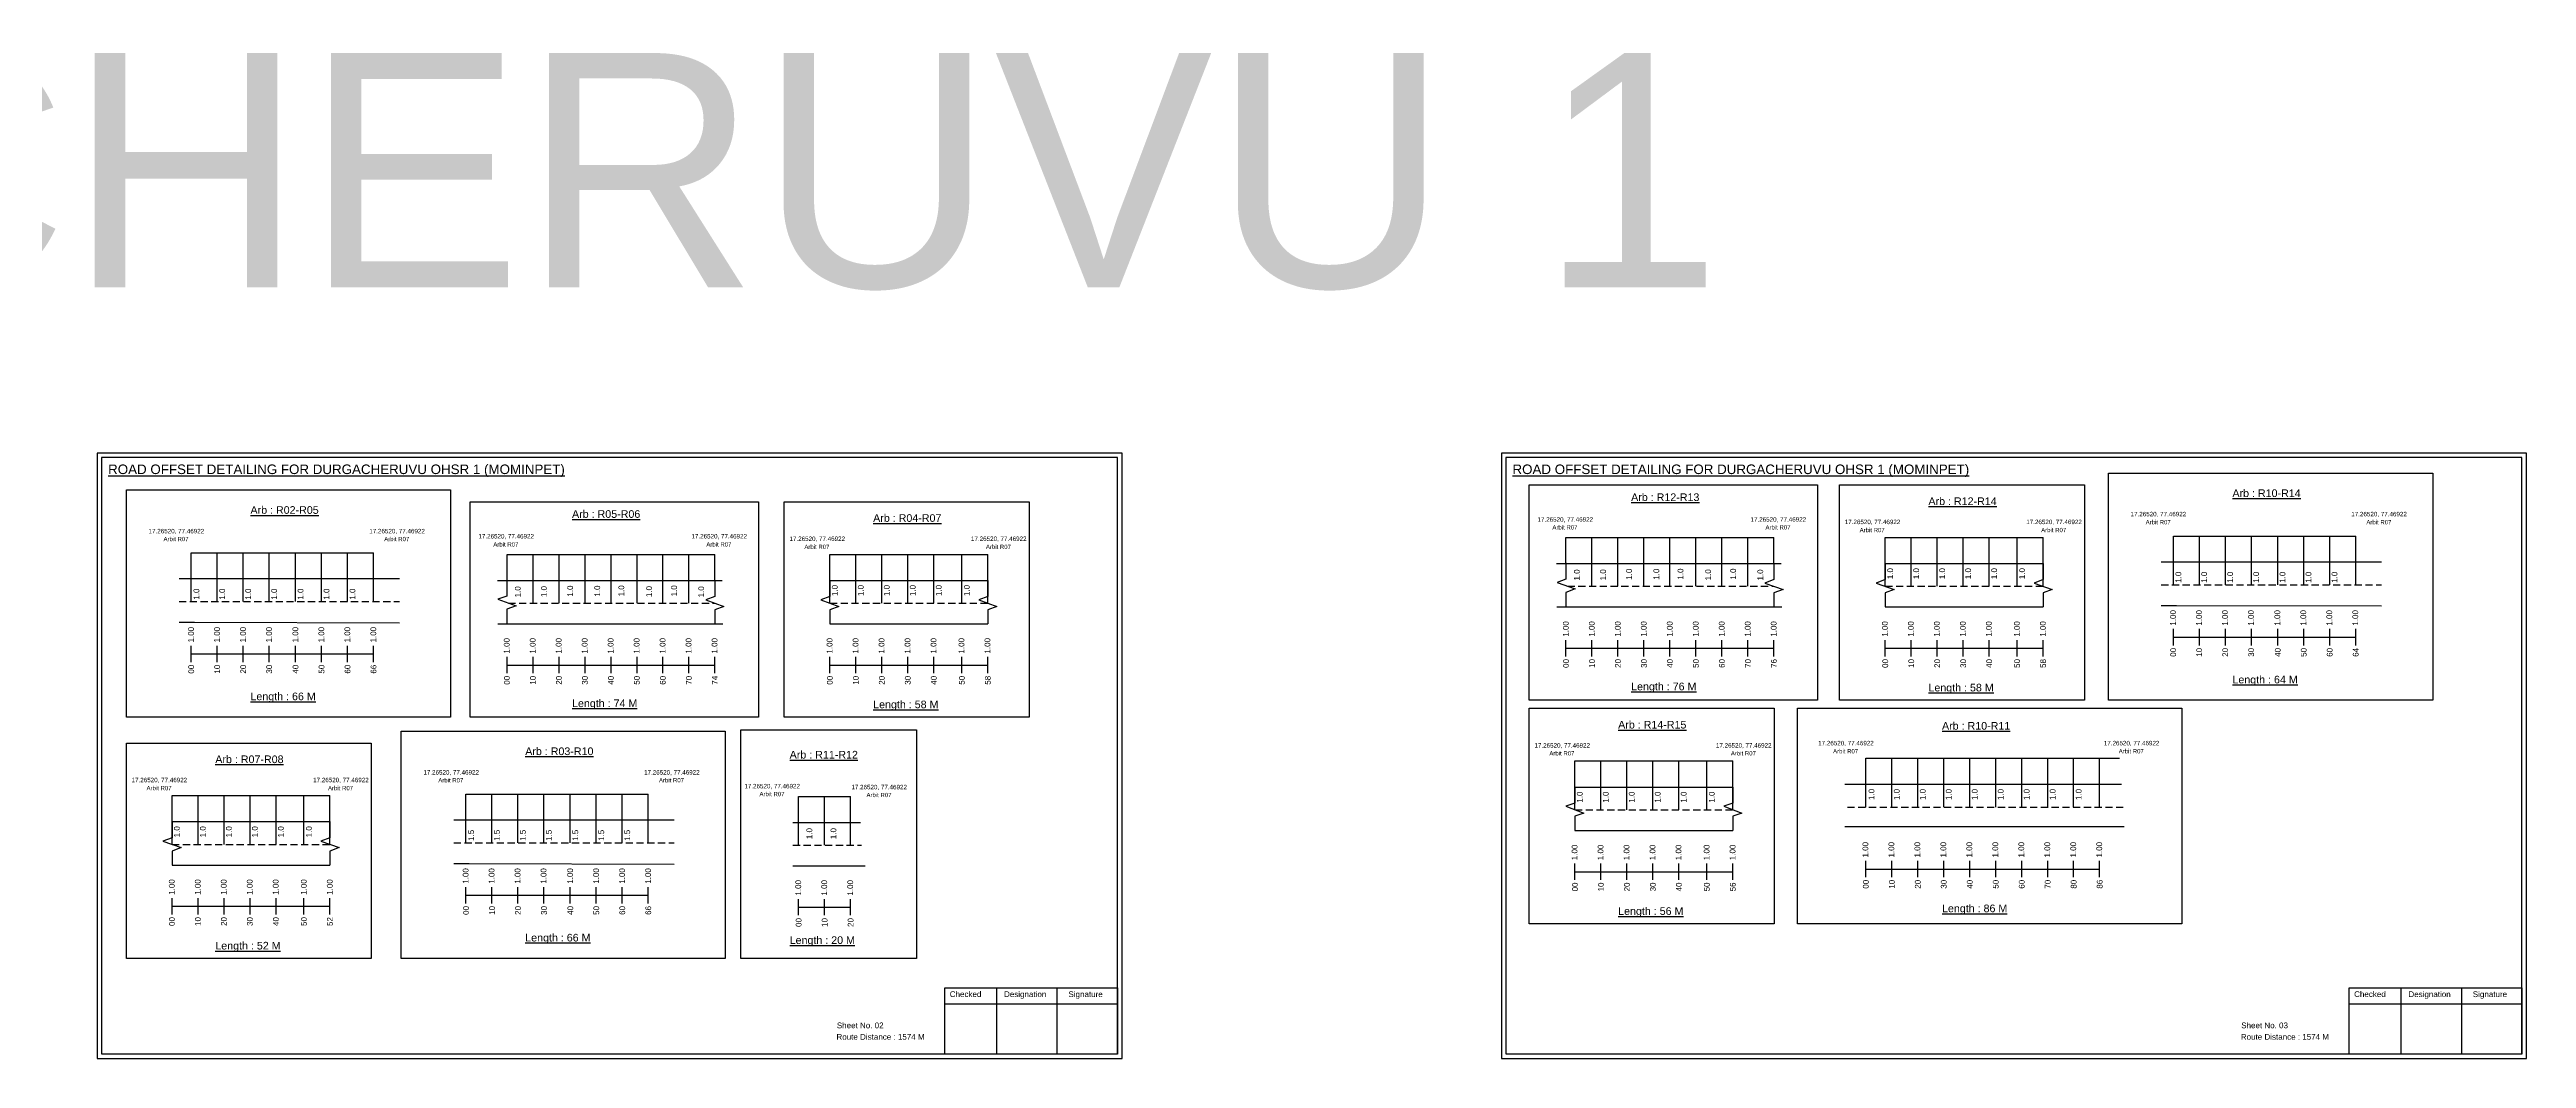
# Model space of a CAD drawing. Header units: inches. Extents: x -117 to 51867, y -12715 to 3423.
# Drawn here: x 29607 to 30903, y -3040 to -2512 of the extents above; entities that cross this region are included whole.
import ezdxf

# ---------------------------------------------------------------- set-up
doc = ezdxf.new("R2010")
doc.units = ezdxf.units.IN
doc.header["$MEASUREMENT"] = 0
doc.linetypes.add('DASHED2', pattern=[0.375, 0.25, -0.125])
doc.layers.add('PDF_Geometry', color=7, linetype='Continuous')
doc.layers.add('PDF_Text', color=5, linetype='Continuous')
doc.styles.add('PDF Arial', font='arial.ttf')
doc.styles.get("Standard").update_dxf_attribs({"font": 'arial.ttf'})

msp = doc.modelspace()

# ---------------------------------------------------------------- linework, layer by layer
at = {"color": 5}
for p, q in [((30400.2, -2767.4), (30509, -2767.4)), ((30567.3, -2767.4), (30649.9, -2767.4)), ((30718.1, -2766.6), (30813.5, -2766.6)), ((29680.7, -2775.4), (29776.1, -2775.4)), ((29846, -2776.2), (29954.8, -2776.2)), ((30015, -2776.2), (30097.6, -2776.2)), ((30404.9, -2884.2), (30487.5, -2884.2)), ((30557.1, -2882.9), (30689.9, -2882.9)), ((29670.7, -2902.4), (29753.3, -2902.4)), ((29824.5, -2901.6), (29919.9, -2901.6)), ((29998.6, -2902.8), (30025.8, -2902.8))]:
    msp.add_line(p, q, dxfattribs=at)
for p, q in [((30400.2, -2781), (30400.2, -2767.4)), ((30413.8, -2792.9), (30413.8, -2767.4)), ((30427.4, -2792.9), (30427.4, -2767.4)), ((30441, -2792.9), (30441, -2767.4)), ((30454.6, -2792.9), (30454.6, -2767.4)), ((30468.2, -2792.9), (30468.2, -2767.4)), ((30481.8, -2792.9), (30481.8, -2767.4)), ((30495.4, -2792.9), (30495.4, -2767.4)), ((30509, -2781), (30509, -2767.4)), ((30567.3, -2792.9), (30567.3, -2767.4)), ((30580.9, -2792.9), (30580.9, -2767.4)), ((30594.5, -2792.9), (30594.5, -2767.4)), ((30608.1, -2792.9), (30608.1, -2767.4)), ((30621.7, -2792.9), (30621.7, -2767.4)), ((30636.3, -2792.9), (30636.3, -2767.3)), ((30649.9, -2792.9), (30649.9, -2767.3)), ((30718.1, -2792.1), (30718.1, -2766.6)), ((30731.7, -2792.1), (30731.7, -2766.6)), ((30745.3, -2792.1), (30745.3, -2766.6)), ((30758.9, -2792.1), (30758.9, -2766.6)), ((30772.7, -2792.1), (30772.7, -2766.6)), ((30786.3, -2792.1), (30786.3, -2766.6)), ((30799.9, -2792.1), (30799.9, -2766.6)), ((30813.5, -2792.1), (30813.5, -2766.6)), ((29680.7, -2800.9), (29680.7, -2775.4)), ((29694.3, -2800.9), (29694.3, -2775.4)), ((29707.9, -2800.9), (29707.9, -2775.4)), ((29721.5, -2800.9), (29721.5, -2775.4)), ((29735.3, -2800.9), (29735.3, -2775.4)), ((29748.9, -2800.9), (29748.9, -2775.4)), ((29762.5, -2800.9), (29762.5, -2775.4)), ((29776.1, -2800.9), (29776.1, -2775.4)), ((29846, -2789.8), (29846, -2776.2)), ((29859.6, -2801.7), (29859.6, -2776.2)), ((29873.2, -2801.7), (29873.2, -2776.2)), ((29886.8, -2801.7), (29886.8, -2776.2)), ((29900.4, -2801.7), (29900.4, -2776.2)), ((29914, -2801.7), (29914, -2776.2)), ((29927.6, -2801.7), (29927.6, -2776.2)), ((29941.2, -2801.7), (29941.2, -2776.2)), ((29954.8, -2789.8), (29954.8, -2776.2)), ((30015, -2801.7), (30015, -2776.2)), ((30028.6, -2801.7), (30028.6, -2776.2)), ((30042.2, -2801.7), (30042.2, -2776.2)), ((30055.8, -2801.7), (30055.8, -2776.2)), ((30069.4, -2801.7), (30069.4, -2776.2)), ((30084, -2801.7), (30084, -2776.2)), ((30097.6, -2801.7), (30097.6, -2776.2)), ((30395.2, -2781), (30512.9, -2780.9)), ((30567.3, -2781), (30649.9, -2781)), ((30827.1, -2780.2), (30711.7, -2780.2)), ((29789.7, -2789), (29674.3, -2789)), ((29841, -2789.8), (29958.6, -2789.8)), ((30015, -2789.8), (30097.6, -2789.8)), ((29674.3, -2811.7), (29682.4, -2811.7)), ((29682.4, -2811.7), (29789.7, -2812)), ((29841.1, -2812.5), (29958.9, -2812.5)), ((30015, -2812.5), (30097.6, -2812.5)), ((30395.4, -2803.7), (30513.2, -2803.7)), ((30567.3, -2803.7), (30649.9, -2803.7)), ((30711.7, -2802.9), (30719.7, -2802.9)), ((30719.7, -2802.9), (30827.1, -2803.2)), ((30404.9, -2909.8), (30404.9, -2884.2)), ((30418.5, -2909.8), (30418.5, -2884.2)), ((30432.1, -2909.8), (30432.1, -2884.2)), ((30445.7, -2909.8), (30445.7, -2884.2)), ((30459.3, -2909.8), (30459.3, -2884.2)), ((30473.9, -2909.8), (30473.9, -2884.2)), ((30487.5, -2909.8), (30487.5, -2884.2)), ((30557.1, -2908.4), (30557.1, -2882.9)), ((30570.7, -2908.4), (30570.7, -2882.9)), ((30584.3, -2908.4), (30584.3, -2882.9)), ((30597.9, -2908.4), (30597.9, -2882.9)), ((30611.5, -2908.4), (30611.5, -2882.9)), ((30625.1, -2908.4), (30625.1, -2882.9)), ((30638.7, -2908.4), (30638.7, -2882.9)), ((30652.3, -2908.4), (30652.3, -2882.9)), ((30665.9, -2908.4), (30665.9, -2882.9)), ((30679.5, -2908.4), (30679.5, -2882.9)), ((29670.7, -2927.9), (29670.7, -2902.4)), ((29684.3, -2927.9), (29684.3, -2902.4)), ((29697.9, -2927.9), (29697.9, -2902.4)), ((29711.5, -2927.9), (29711.5, -2902.4)), ((29725.1, -2927.9), (29725.1, -2902.4)), ((29739.7, -2927.9), (29739.7, -2902.4)), ((29753.3, -2927.9), (29753.3, -2902.4)), ((29824.5, -2927.1), (29824.5, -2901.6)), ((29838.1, -2927.1), (29838.1, -2901.6)), ((29851.7, -2927.1), (29851.7, -2901.6)), ((29865.3, -2927.1), (29865.3, -2901.6)), ((29879.1, -2927.1), (29879.1, -2901.6)), ((29892.7, -2927.1), (29892.7, -2901.6)), ((29906.3, -2927.1), (29906.3, -2901.6)), ((29919.9, -2927.1), (29919.9, -2901.6)), ((29998.6, -2928.3), (29998.6, -2902.8)), ((30012.2, -2928.3), (30012.2, -2902.8)), ((30025.8, -2928.3), (30025.8, -2902.8)), ((30404.9, -2897.9), (30487.5, -2897.9)), ((30546.2, -2896.5), (30691, -2896.5)), ((29670.7, -2916), (29753.3, -2916)), ((29933.5, -2915.2), (29818.1, -2915.2)), ((29995.6, -2916.5), (30031, -2916.5)), ((30404.9, -2920.6), (30487.5, -2920.6)), ((30692.4, -2918.7), (30546.2, -2918.7)), ((29670.7, -2938.7), (29753.3, -2938.7)), ((29818.1, -2937.9), (29826.2, -2937.9)), ((29826.2, -2937.9), (29933.5, -2938.2)), ((29995.6, -2939.1), (30033.4, -2939.1))]:
    msp.add_line(p, q)
at = {"linetype": 'DASHED2', "ltscale": 15}
for p, q in [((30401, -2792.9), (30509, -2792.9)), ((30567.3, -2792.9), (30649.9, -2792.9)), ((30711.7, -2792.1), (30827.1, -2792.1)), ((29674.3, -2800.9), (29789.7, -2800.9)), ((29846.7, -2801.7), (29954.8, -2801.7)), ((30015, -2801.7), (30097.6, -2801.7)), ((30404.9, -2909.8), (30487.5, -2909.8)), ((30547.5, -2908.4), (30691.8, -2908.4)), ((29670.7, -2927.9), (29753.3, -2927.9)), ((29818.1, -2927.1), (29933.5, -2927.1)), ((29995.6, -2928.3), (30031.5, -2928.3))]:
    msp.add_line(p, q, dxfattribs=at)
at = {"color": 217, "true_color": 0x93278f}
for p, q in [((29680.7, -2832.6), (29680.7, -2824)), ((29694.3, -2832.6), (29694.3, -2824)), ((29707.9, -2832.6), (29707.9, -2824)), ((29721.5, -2832.6), (29721.5, -2824)), ((29735.3, -2832.6), (29735.3, -2824)), ((29748.9, -2832.6), (29748.9, -2824)), ((29762.5, -2832.6), (29762.5, -2824)), ((29776.1, -2832.6), (29776.1, -2824)), ((30400.2, -2829.6), (30400.2, -2821)), ((30400.2, -2825.3), (30509, -2825.3)), ((30413.8, -2829.6), (30413.8, -2821)), ((30427.4, -2829.6), (30427.4, -2821)), ((30441, -2829.6), (30441, -2821)), ((30454.6, -2829.6), (30454.6, -2821)), ((30468.2, -2829.6), (30468.2, -2821)), ((30481.8, -2829.6), (30481.8, -2821)), ((30495.4, -2829.6), (30495.4, -2821)), ((30509, -2829.6), (30509, -2821)), ((30567.3, -2829.6), (30567.3, -2821)), ((30567.3, -2825.3), (30649.9, -2825.3)), ((30580.9, -2829.6), (30580.9, -2821)), ((30594.5, -2829.6), (30594.5, -2821)), ((30608.1, -2829.6), (30608.1, -2821)), ((30621.7, -2829.6), (30621.7, -2821)), ((30636.3, -2829.6), (30636.3, -2821)), ((30649.9, -2829.6), (30649.9, -2821)), ((30718.1, -2823.8), (30718.1, -2815.2)), ((30718.1, -2819.5), (30813.5, -2819.5)), ((30731.7, -2823.8), (30731.7, -2815.2)), ((30745.3, -2823.8), (30745.3, -2815.2)), ((30758.9, -2823.8), (30758.9, -2815.2)), ((30772.7, -2823.8), (30772.7, -2815.2)), ((30786.3, -2823.8), (30786.3, -2815.2)), ((30799.9, -2823.8), (30799.9, -2815.2)), ((30813.5, -2823.8), (30813.5, -2815.2)), ((29680.7, -2828.3), (29776.1, -2828.3)), ((29846, -2838.4), (29846, -2829.8)), ((29846, -2834.1), (29954.8, -2834.1)), ((29859.6, -2838.4), (29859.6, -2829.8)), ((29873.2, -2838.4), (29873.2, -2829.8)), ((29886.8, -2838.4), (29886.8, -2829.8)), ((29900.4, -2838.4), (29900.4, -2829.8)), ((29914, -2838.4), (29914, -2829.8)), ((29927.6, -2838.4), (29927.6, -2829.8)), ((29941.2, -2838.4), (29941.2, -2829.8)), ((29954.8, -2838.4), (29954.8, -2829.8)), ((30015, -2838.4), (30015, -2829.8)), ((30015, -2834.1), (30097.6, -2834.1)), ((30028.6, -2838.4), (30028.6, -2829.8)), ((30042.2, -2838.4), (30042.2, -2829.8)), ((30055.8, -2838.4), (30055.8, -2829.8)), ((30069.4, -2838.4), (30069.4, -2829.8)), ((30084, -2838.4), (30084, -2829.8)), ((30097.6, -2838.4), (30097.6, -2829.8)), ((30404.9, -2946.5), (30404.9, -2937.9)), ((30404.9, -2942.2), (30487.5, -2942.2)), ((30418.5, -2946.5), (30418.5, -2937.9)), ((30432.1, -2946.5), (30432.1, -2937.9)), ((30445.7, -2946.5), (30445.7, -2937.9)), ((30459.3, -2946.5), (30459.3, -2937.9)), ((30473.9, -2946.5), (30473.9, -2937.9)), ((30487.5, -2946.5), (30487.5, -2937.9)), ((30557.1, -2945.1), (30557.1, -2936.5)), ((30557.1, -2940.8), (30679.5, -2940.8)), ((30570.7, -2945.1), (30570.7, -2936.5)), ((30584.3, -2945.1), (30584.3, -2936.5)), ((30597.9, -2945.1), (30597.9, -2936.5)), ((30611.5, -2945.1), (30611.5, -2936.5)), ((30625.1, -2945.1), (30625.1, -2936.5)), ((30638.7, -2945.1), (30638.7, -2936.5)), ((30652.3, -2945.1), (30652.3, -2936.5)), ((30665.9, -2945.1), (30665.9, -2936.5)), ((30679.5, -2945.1), (30679.5, -2936.5)), ((29824.5, -2958.8), (29824.5, -2950.3)), ((29824.5, -2954.5), (29919.9, -2954.5)), ((29838.1, -2958.8), (29838.1, -2950.3)), ((29851.7, -2958.8), (29851.7, -2950.3)), ((29865.3, -2958.8), (29865.3, -2950.3)), ((29879.1, -2958.8), (29879.1, -2950.3)), ((29892.7, -2958.8), (29892.7, -2950.3)), ((29906.3, -2958.8), (29906.3, -2950.3)), ((29919.9, -2958.8), (29919.9, -2950.3)), ((29670.7, -2964.6), (29670.7, -2956.1)), ((29670.7, -2960.3), (29753.3, -2960.3)), ((29684.3, -2964.6), (29684.3, -2956.1)), ((29697.9, -2964.6), (29697.9, -2956.1)), ((29711.5, -2964.6), (29711.5, -2956.1)), ((29725.1, -2964.6), (29725.1, -2956.1)), ((29739.7, -2964.6), (29739.7, -2956)), ((29753.3, -2964.6), (29753.3, -2956)), ((29998.6, -2965), (29998.6, -2956.5)), ((29998.6, -2960.8), (30025.8, -2960.8)), ((30012.2, -2965), (30012.2, -2956.5)), ((30025.8, -2965), (30025.8, -2956.5))]:
    msp.add_line(p, q, dxfattribs=at)
for points in [[(30684.1, -2733.7), (30853.8, -2733.7), (30853.8, -2852.5), (30684.1, -2852.5)], [(29646.8, -2742.5), (29816.4, -2742.5), (29816.4, -2861.4), (29646.8, -2861.4)], [(30381, -2739.9), (30531.9, -2739.9), (30531.9, -2852.5), (30381, -2852.5)], [(30543.4, -2739.9), (30671.5, -2739.9), (30671.5, -2852.5), (30543.4, -2852.5)], [(29826.7, -2748.7), (29977.6, -2748.7), (29977.6, -2861.4), (29826.7, -2861.4)], [(29991.1, -2748.7), (30119.2, -2748.7), (30119.2, -2861.4), (29991.1, -2861.4)], [(30381, -2856.7), (30509.1, -2856.7), (30509.1, -2969.4), (30381, -2969.4)], [(30521.3, -2856.7), (30722.5, -2856.7), (30722.5, -2969.4), (30521.3, -2969.4)], [(29646.8, -2874.9), (29774.9, -2874.9), (29774.9, -2987.6), (29646.8, -2987.6)], [(29790.6, -2868.7), (29960.2, -2868.7), (29960.2, -2987.6), (29790.6, -2987.6)], [(29968.4, -2868), (30060.3, -2868), (30060.3, -2987.6), (29968.4, -2987.6)]]:
    msp.add_lwpolyline(points, close=True)
at = {"linetype": 'Continuous'}
for points in [[(30400.2, -2780.7), (30400.2, -2789.2), (30395.5, -2790.9), (30405, -2794.3), (30400.2, -2796.1), (30400.2, -2803.4)], [(30509, -2781), (30509, -2789.4), (30504.3, -2791.2), (30513.8, -2794.6), (30509, -2796.3), (30509, -2803.7)], [(30567.3, -2781), (30567.3, -2789.4), (30562.5, -2791.2), (30572, -2794.6), (30567.3, -2796.3), (30567.3, -2803.7)], [(30649.9, -2781), (30649.9, -2789.4), (30645.2, -2791.2), (30654.7, -2794.6), (30649.9, -2796.3), (30649.9, -2803.7)], [(29845.9, -2789.5), (29845.9, -2798), (29841.2, -2799.7), (29850.7, -2803.1), (29845.9, -2804.9), (29845.9, -2812.2)], [(29954.8, -2789.8), (29954.8, -2798.2), (29950, -2800), (29959.5, -2803.4), (29954.8, -2805.2), (29954.8, -2812.5)], [(30015, -2789.8), (30015, -2798.2), (30010.2, -2800), (30019.7, -2803.4), (30015, -2805.2), (30015, -2812.5)], [(30097.6, -2789.8), (30097.6, -2798.2), (30092.9, -2800), (30102.4, -2803.4), (30097.6, -2805.2), (30097.6, -2812.5)], [(30404.9, -2897.9), (30404.9, -2906.3), (30400.1, -2908), (30409.6, -2911.5), (30404.9, -2913.2), (30404.9, -2920.6)], [(30487.5, -2897.9), (30487.5, -2906.3), (30482.8, -2908), (30492.3, -2911.5), (30487.5, -2913.2), (30487.5, -2920.6)], [(29670.7, -2916), (29670.7, -2924.5), (29665.9, -2926.2), (29675.4, -2929.6), (29670.7, -2931.4), (29670.7, -2938.7)], [(29753.3, -2916), (29753.3, -2924.5), (29748.6, -2926.2), (29758.1, -2929.6), (29753.3, -2931.4), (29753.3, -2938.7)]]:
    msp.add_lwpolyline(points, dxfattribs=at)
at = {"layer": 'PDF_Geometry'}
for points in [[(29631.4, -2723.2), (29631.4, -3039.9), (30167.9, -3039.9), (30167.9, -2723.2)], [(29633.7, -2725.5), (29633.7, -3037.5), (30165.5, -3037.5), (30165.5, -2725.5)], [(30366.4, -2723.2), (30366.4, -3039.9), (30902.9, -3039.9), (30902.9, -2723.2)], [(30368.7, -2725.5), (30368.7, -3037.5), (30900.5, -3037.5), (30900.5, -2725.5)]]:
    msp.add_lwpolyline(points, close=True, dxfattribs=at)
at = {"layer": 'PDF_Geometry', "color": 242, "true_color": 0xcc1f26}
for points in [[(30165.5, -3037.6), (30075.1, -3037.6), (30075.1, -3003), (30165.5, -3003)], [(30900.5, -3037.6), (30810.1, -3037.6), (30810.1, -3003), (30900.5, -3003)]]:
    msp.add_lwpolyline(points, close=True, dxfattribs=at)
for points in [[(30102.1, -3003), (30102.1, -3037.6)], [(30133.8, -3003), (30133.8, -3037.6)], [(30837.1, -3003), (30837.1, -3037.6)], [(30868.8, -3003), (30868.8, -3037.6)], [(30075.1, -3011.3), (30165.5, -3011.3)], [(30810.1, -3011.3), (30900.5, -3011.3)]]:
    msp.add_lwpolyline(points, dxfattribs=at)

# ---------------------------------------------------------------- texts
for s, height, p in [('DURGACHERUVU 1', 122.535, (28874.4, -2636.5)), ('Sheet No. 02', 3, (30018.6, -3024.1)), ('Route Distance : 1574 M', 3, (30018.4, -3030.1)), ('Sheet No. 03', 3, (30753.6, -3024.1)), ('Route Distance : 1574 M', 3, (30753.4, -3030.1))]:
    msp.add_text(s, height=height).set_placement(p)
at = {"color": 242, "true_color": 0xcd2027}
for s, height, p in [('%%UROAD OFFSET DETAILING FOR DURGACHERUVU OHSR 1 (MOMINPET)', 5, (29637.2, -2734.2)), ('%%UROAD OFFSET DETAILING FOR DURGACHERUVU OHSR 1 (MOMINPET)', 5, (30372.2, -2734.2)), ('%%UArb : R12-R13', 4, (30434.3, -2748.3)), ('%%UArb : R12-R14', 4, (30589.9, -2750.4)), ('%%UArb : R10-R14', 4, (30749, -2746.2)), ('%%UArb : R02-R05', 4, (29711.7, -2755)), ('%%UArb : R05-R06', 4, (29880, -2757.1)), ('%%UArb : R04-R07', 4, (30037.6, -2759.2)), ('%%ULength : 66 M', 4, (29711.7, -2852.5)), ('%%ULength : 74 M', 4, (29880, -2856.1)), ('%%ULength : 76 M', 4, (30434.3, -2847.3)), ('%%ULength : 58 M', 4, (30589.9, -2847.9)), ('%%ULength : 64 M', 4, (30749, -2843.7)), ('%%ULength : 58 M', 4, (30037.6, -2856.7)), ('%%UArb : R14-R15', 4, (30427.5, -2867.3)), ('%%UArb : R10-R11', 4, (30597, -2867.9)), ('%%UArb : R03-R10', 4, (29855.5, -2881.2)), ('%%UArb : R07-R08', 4, (29693.3, -2885.4)), ('%%UArb : R11-R12', 4, (29993.9, -2883)), ('%%ULength : 56 M', 4, (30427.5, -2964.8)), ('%%ULength : 86 M', 4, (30597, -2963.4)), ('%%ULength : 52 M', 4, (29693.3, -2982.9)), ('%%ULength : 66 M', 4, (29855.5, -2978.7)), ('%%ULength : 20 M', 4, (29993.9, -2980))]:
    msp.add_text(s, height=height, dxfattribs=at).set_placement(p)
at = {"color": 5}
for s, height, p in [('17.26520, 77.46922', 2.34, (30385.3, -2759.1)), ('Arbit R07', 2.25, (30393.1, -2763.2)), ('17.26520, 77.46922', 2.34, (30496.8, -2759.1)), ('Arbit R07', 2.25, (30504.6, -2763.2)), ('17.26520, 77.46922', 2.34, (30546.1, -2760.4)), ('17.26520, 77.46922', 2.34, (30641.1, -2760.4)), ('17.26520, 77.46922', 2.34, (30695.7, -2756.3)), ('Arbit R07', 2.25, (30703.6, -2760.5)), ('17.26520, 77.46922', 2.34, (30811.2, -2756.3)), ('Arbit R07', 2.25, (30819.1, -2760.5)), ('17.26520, 77.46922', 2.34, (29658.4, -2765.2)), ('Arbit R07', 2.25, (29666.2, -2769.3)), ('17.26520, 77.46922', 2.34, (29773.9, -2765.2)), ('Arbit R07', 2.25, (29781.7, -2769.3)), ('17.26520, 77.46922', 2.34, (29831, -2767.9)), ('Arbit R07', 2.25, (29838.8, -2772.1)), ('17.26520, 77.46922', 2.34, (29942.5, -2767.9)), ('Arbit R07', 2.25, (29950.3, -2772.1)), ('17.26520, 77.46922', 2.34, (29993.8, -2769.2)), ('Arbit R07', 2.25, (30001.6, -2773.4)), ('17.26520, 77.46922', 2.34, (30088.8, -2769.2)), ('Arbit R07', 2.25, (30096.6, -2773.4)), ('Arbit R07', 2.25, (30553.9, -2764.6)), ('Arbit R07', 2.25, (30648.9, -2764.6)), ('17.26520, 77.46922', 2.34, (30383.7, -2877.3)), ('17.26520, 77.46922', 2.34, (30478.7, -2877.3)), ('17.26520, 77.46922', 2.34, (30532.2, -2876.1)), ('17.26520, 77.46922', 2.34, (30681.7, -2876.1)), ('17.26520, 77.46922', 2.34, (29802.2, -2891.4)), ('17.26520, 77.46922', 2.34, (29917.7, -2891.4)), ('Arbit R07', 2.25, (30391.5, -2881.4)), ('Arbit R07', 2.25, (30486.5, -2881.4)), ('Arbit R07', 2.25, (30540, -2880.3)), ('Arbit R07', 2.25, (30689.5, -2880.3)), ('17.26520, 77.46922', 2.34, (29649.5, -2895.4)), ('Arbit R07', 2.25, (29657.3, -2899.6)), ('17.26520, 77.46922', 2.34, (29744.5, -2895.4)), ('Arbit R07', 2.25, (29752.3, -2899.6)), ('Arbit R07', 2.25, (29810, -2895.5)), ('Arbit R07', 2.25, (29925.5, -2895.5)), ('17.26520, 77.46922', 2.34, (29970.2, -2898.6)), ('Arbit R07', 2.25, (29978.1, -2902.7)), ('17.26520, 77.46922', 2.34, (30026.2, -2899.1)), ('Arbit R07', 2.25, (30034.1, -2903.2))]:
    msp.add_text(s, height=height, dxfattribs=at).set_placement(p)
for s, p in [('1.0', (30407.4, -2789.9)), ('1.0', (30421.1, -2789.8)), ('1.0', (30434.7, -2789.5)), ('1.0', (30449, -2789.5)), ('1.0', (30461.6, -2789.4)), ('1.0', (30476.1, -2789.8)), ('1.0', (30489.2, -2789.4)), ('1.0', (30503.4, -2789.9)), ('1.0', (30571.4, -2789.2)), ('1.0', (30585, -2789.2)), ('1.0', (30598.6, -2789.2)), ('1.0', (30612.2, -2789.2)), ('1.0', (30625.8, -2789.2)), ('1.0', (30640.4, -2789.2)), ('1.0', (30722.2, -2791.1)), ('1.0', (30735.7, -2791.1)), ('1.0', (30749.3, -2791.1)), ('1.0', (30762.9, -2791.1)), ('1.0', (30776.7, -2791.1)), ('1.0', (30790.3, -2791.1)), ('1.0', (30803.9, -2791.1)), ('1.0', (29684.9, -2799.9)), ('1.0', (29698.4, -2799.9)), ('1.0', (29712, -2799.9)), ('1.0', (29725.6, -2799.9)), ('1.0', (29739.4, -2799.9)), ('1.0', (29753, -2799.9)), ('1.0', (29766.6, -2799.9)), ('1.0', (29853.1, -2798.7)), ('1.0', (29866.8, -2798.6)), ('1.0', (29880.5, -2798.3)), ('1.0', (29894.7, -2798.3)), ('1.0', (29907.3, -2798.2)), ('1.0', (29921.8, -2798.6)), ('1.0', (29934.9, -2798.2)), ('1.0', (29949.1, -2798.7)), ('1.0', (30019, -2798)), ('1.0', (30032.6, -2798)), ('1.0', (30046.2, -2798)), ('1.0', (30059.8, -2798)), ('1.0', (30073.4, -2798)), ('1.0', (30088.1, -2798)), ('1.0', (30408.9, -2906.1)), ('1.0', (30422.5, -2906.1)), ('1.0', (30436.1, -2906.1)), ('1.0', (30449.7, -2906.1)), ('1.0', (30463.3, -2906.1)), ('1.0', (30478, -2906.1)), ('1.0', (30561.6, -2904.7)), ('1.0', (30574.8, -2904.7)), ('1.0', (30588.4, -2904.7)), ('1.0', (30602, -2904.7)), ('1.0', (30615.6, -2904.7)), ('1.0', (30629.2, -2904.7)), ('1.0', (30642.8, -2904.7)), ('1.0', (30656.4, -2904.7)), ('1.0', (30670, -2904.7)), ('1.0', (29674.7, -2924.2)), ('1.0', (29688.3, -2924.2)), ('1.0', (29701.9, -2924.2)), ('1.0', (29715.5, -2924.2)), ('1.0', (29729.1, -2924.2)), ('1.0', (29743.8, -2924.2)), ('1.5', (29828.7, -2926.1)), ('1.5', (29842.2, -2926.1)), ('1.5', (29855.8, -2926.1)), ('1.5', (29869.4, -2926.1)), ('1.5', (29883.2, -2926.1)), ('1.5', (29896.8, -2926.1)), ('1.5', (29910.4, -2926.1)), ('1.0', (30005.7, -2925.2)), ('1.0', (30018.3, -2925.2))]:
    msp.add_text(s, height=3, rotation=90).set_placement(p)
at = {"color": 217, "true_color": 0x93278f}
for s, p in [('1.00', (30401.6, -2819.3)), ('1.00', (30415.2, -2819.3)), ('1.00', (30428.8, -2819.3)), ('1.00', (30442.4, -2819.3)), ('1.00', (30456, -2819.3)), ('1.00', (30469.6, -2819.3)), ('1.00', (30483.2, -2819.3)), ('1.00', (30496.8, -2819.3)), ('1.00', (30510.4, -2819.3)), ('1.00', (30568.6, -2819.3)), ('1.00', (30582.2, -2819.3)), ('1.00', (30595.8, -2819.3)), ('1.00', (30609.4, -2819.3)), ('1.00', (30623, -2819.3)), ('1.00', (30637.7, -2819.3)), ('1.00', (30651.3, -2819.3)), ('1.00', (30719.4, -2813.5)), ('1.00', (30733, -2813.5)), ('1.00', (30746.6, -2813.5)), ('1.00', (30760.2, -2813.5)), ('1.00', (30774, -2813.5)), ('1.00', (30787.6, -2813.5)), ('1.00', (30801.2, -2813.5)), ('1.00', (30814.8, -2813.5)), ('1.00', (29682.1, -2822.3)), ('1.00', (29695.7, -2822.3)), ('1.00', (29709.3, -2822.3)), ('1.00', (29722.9, -2822.3)), ('1.00', (29736.7, -2822.3)), ('1.00', (29750.3, -2822.3)), ('1.00', (29763.9, -2822.3)), ('1.00', (29777.5, -2822.3)), ('1.00', (29847.3, -2828.1)), ('1.00', (29860.9, -2828.1)), ('1.00', (29874.5, -2828.1)), ('1.00', (29888.1, -2828.1)), ('1.00', (29901.7, -2828.1)), ('1.00', (29915.3, -2828.1)), ('1.00', (29928.9, -2828.1)), ('1.00', (29942.5, -2828.1)), ('1.00', (29956.1, -2828.1)), ('1.00', (30016.3, -2828.1)), ('1.00', (30029.9, -2828.1)), ('1.00', (30043.5, -2828.1)), ('1.00', (30057.1, -2828.1)), ('1.00', (30070.7, -2828.1)), ('1.00', (30085.3, -2828.1)), ('1.00', (30098.9, -2828.1)), ('00', (30719.5, -2829.8)), ('10', (30733.1, -2829.8)), ('20', (30746.7, -2829.8)), ('30', (30760.3, -2829.8)), ('40', (30774.2, -2829.8)), ('50', (30787.8, -2829.8)), ('60', (30801.4, -2829.8)), ('64', (30815, -2829.8)), ('00', (29682.2, -2838.6)), ('10', (29695.8, -2838.6)), ('20', (29709.4, -2838.6)), ('30', (29723, -2838.6)), ('40', (29736.8, -2838.6)), ('50', (29750.4, -2838.6)), ('60', (29764, -2838.6)), ('66', (29777.6, -2838.6)), ('00', (30401.7, -2835.6)), ('10', (30415.3, -2835.6)), ('20', (30428.9, -2835.6)), ('30', (30442.5, -2835.6)), ('40', (30456.1, -2835.6)), ('50', (30469.7, -2835.6)), ('60', (30483.3, -2835.6)), ('70', (30496.9, -2835.6)), ('76', (30510.5, -2835.6)), ('00', (30568.8, -2835.6)), ('10', (30582.4, -2835.6)), ('20', (30596, -2835.6)), ('30', (30609.6, -2835.6)), ('40', (30623.2, -2835.6)), ('50', (30637.8, -2835.6)), ('58', (30651.4, -2835.6)), ('00', (29847.4, -2844.4)), ('10', (29861, -2844.4)), ('20', (29874.6, -2844.4)), ('30', (29888.2, -2844.4)), ('40', (29901.8, -2844.4)), ('50', (29915.4, -2844.4)), ('60', (29929, -2844.4)), ('70', (29942.6, -2844.4)), ('74', (29956.2, -2844.4)), ('00', (30016.4, -2844.4)), ('10', (30030, -2844.4)), ('20', (30043.6, -2844.4)), ('30', (30057.2, -2844.4)), ('40', (30070.8, -2844.4)), ('50', (30085.5, -2844.4)), ('58', (30099.1, -2844.4)), ('1.00', (30406.2, -2936.2)), ('1.00', (30419.8, -2936.2)), ('1.00', (30433.4, -2936.2)), ('1.00', (30447, -2936.2)), ('1.00', (30460.6, -2936.2)), ('1.00', (30475.3, -2936.2)), ('1.00', (30488.9, -2936.2)), ('1.00', (30558.4, -2934.8)), ('1.00', (30572, -2934.8)), ('1.00', (30585.6, -2934.8)), ('1.00', (30599.2, -2934.8)), ('1.00', (30612.8, -2934.8)), ('1.00', (30626.4, -2934.8)), ('1.00', (30640, -2934.8)), ('1.00', (30653.6, -2934.8)), ('1.00', (30667.2, -2934.8)), ('1.00', (30680.8, -2934.8)), ('1.00', (29825.8, -2948.5)), ('1.00', (29839.4, -2948.5)), ('1.00', (29853, -2948.5)), ('1.00', (29866.6, -2948.5)), ('1.00', (29880.5, -2948.5)), ('1.00', (29894.1, -2948.5)), ('1.00', (29907.7, -2948.5)), ('1.00', (29921.3, -2948.5)), ('1.00', (29672, -2954.3)), ('1.00', (29685.6, -2954.3)), ('1.00', (29699.2, -2954.3)), ('1.00', (29712.8, -2954.3)), ('1.00', (29726.4, -2954.3)), ('1.00', (29741.1, -2954.3)), ('1.00', (29754.7, -2954.3)), ('1.00', (29999.9, -2954.7)), ('1.00', (30013.5, -2954.7)), ('1.00', (30027.1, -2954.7)), ('00', (30406.4, -2952.5)), ('10', (30420, -2952.5)), ('20', (30433.6, -2952.5)), ('30', (30447.2, -2952.5)), ('40', (30460.8, -2952.5)), ('50', (30475.4, -2952.5)), ('56', (30489, -2952.5)), ('00', (30558.6, -2951.1)), ('10', (30572.2, -2951.1)), ('20', (30585.8, -2951.1)), ('30', (30599.4, -2951.1)), ('40', (30613, -2951.1)), ('50', (30626.6, -2951.1)), ('60', (30640.2, -2951.1)), ('70', (30653.8, -2951.1)), ('80', (30667.4, -2951.1)), ('86', (30681, -2951.1)), ('00', (29672.1, -2970.6)), ('10', (29685.7, -2970.6)), ('20', (29699.3, -2970.6)), ('30', (29712.9, -2970.6)), ('40', (29726.5, -2970.6)), ('50', (29741.2, -2970.6)), ('52', (29754.8, -2970.6)), ('00', (29826, -2964.8)), ('10', (29839.6, -2964.8)), ('20', (29853.2, -2964.8)), ('30', (29866.8, -2964.8)), ('40', (29880.6, -2964.8)), ('50', (29894.2, -2964.8)), ('60', (29907.8, -2964.8)), ('66', (29921.4, -2964.8)), ('00', (30000.1, -2971.1)), ('10', (30013.7, -2971.1)), ('20', (30027.3, -2971.1))]:
    msp.add_text(s, height=3, rotation=90, dxfattribs=at).set_placement(p)
at = {"layer": 'PDF_Text', "color": 7, "attachment_point": 7, "style": 'PDF Arial'}
for s, insert, char_height in [('Checked', (30077.7, -3007.8), 3), ('Designation', (30106.1, -3008.7), 3.001), ('Signature', (30139.8, -3008.7), 3), ('Checked', (30812.7, -3007.8), 3), ('Designation', (30841.1, -3008.7), 3.001), ('Signature', (30874.8, -3008.7), 3)]:
    msp.add_mtext(s, dxfattribs=dict(at, insert=insert, char_height=char_height))

doc.saveas('drawing.dxf')
